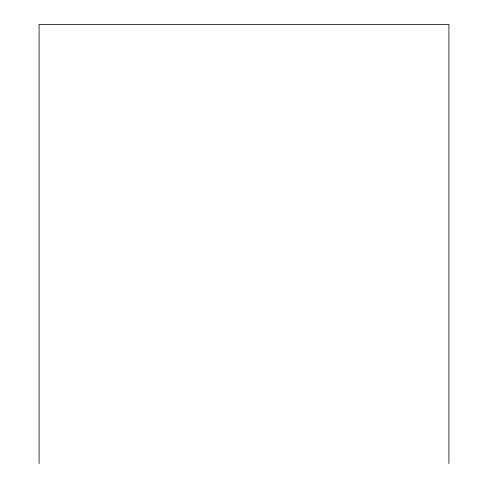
<?xml version="1.0" encoding="UTF-8"?>
<svg xmlns="http://www.w3.org/2000/svg" width="488" height="488" viewBox="0 0 488 488"><rect width="100%" height="100%" fill="white"/><g stroke="black" fill="none" stroke-linecap="round" stroke-linejoin="round"><path stroke-width="0.73" d="M448.911 463.6L448.911 24.4L39.089 24.4L39.089 463.6"/></g></svg>
